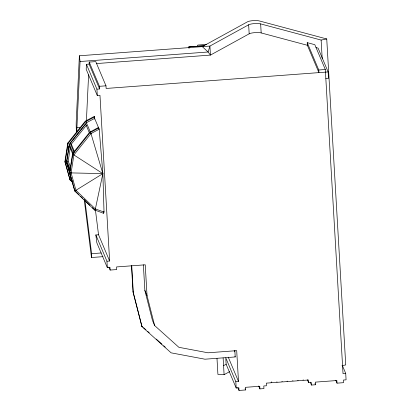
<?xml version="1.0" encoding="UTF-8"?>
<svg xmlns="http://www.w3.org/2000/svg" width="411" height="411" viewBox="0 0 411 411"><rect width="100%" height="100%" fill="white"/><g stroke="black" fill="none" stroke-linecap="round" stroke-linejoin="round"><path stroke-width="0.62" d="M102.956 256.664L91.483 257.522L91.612 253.69L84.928 200.352M341.993 365.672L345.738 364.937L326.74 38.963L321.125 40.067L260.651 23.9A6.859 1.459 -3.3 0 0 254.337 23.602A6.859 1.459 -3.3 0 0 248.65 24.794L209.913 46.063L79.38 55.773L76.251 121.142A19.512 1.439 85.7 0 0 76.389 131.186L76.446 132.321M76.919 132.095A11.405 0.837 85.7 0 1 76.898 127.641L80.063 61.522L79.38 55.773M86.433 64.322L96.919 89.141L99.601 88.94L89.115 64.121L86.433 64.322L86.197 69.289L97.289 95.552L99.976 95.357L109.629 261.016L106.947 261.216L95.85 234.948L98.532 234.748L109.629 261.016M86.382 121.23L88.606 74.812M89.115 64.121L89.213 62.087L95.753 61.599L105.987 85.822L106.141 88.457L328.142 71.935L328.512 78.352L325.831 78.552M72.475 182.392L69.927 179.612L64.917 161.615L67.8 143.033L85.288 121.168L94.304 116.385L94.622 118.389L99.195 129.218L102.873 173.622L104.024 212.05L103.541 213.288L94.417 209.898L74.992 191.243L66.993 163.619L70.065 170.889M70.163 180.172L65.154 162.175L68.031 143.593L85.524 121.728L94.54 116.945M68.015 150.369L68.205 149.131M68.401 147.893L68.591 146.655M73.045 183.434L71.365 179.463L66.525 162.073L69.305 144.117L86.397 122.75L94.622 118.389M69.911 168.315L66.844 161.045L69.223 145.705L72.629 153.771M70.533 166.809L68.169 161.22L70.358 147.107M90.117 131.864L90.975 133.58L102.873 173.622L75.943 190.293L74.643 190.663L69.567 172.712L72.593 153.586L89.685 132.219L98.342 127.502L99.195 129.218L90.975 133.58L73.882 154.947L71.098 172.903L75.943 190.293L95.367 208.942L104.024 212.05L103.788 211.49M95.367 208.942L94.417 209.898L94.181 209.338L94.884 210.185L95.367 208.942L102.873 173.622L73.882 154.947L72.593 153.586M197.059 46.571L197.825 45.056L206.625 44.403M74.134 152.512L70.26 143.352L85.678 124.076L89.315 132.686M73.204 150.318L74.257 151.12L71.314 144.153L86.336 125.376M75.943 190.293L74.992 191.243L74.412 190.103M335.787 380.252L337.015 383.16L343.555 382.672L343.401 380.041L346.083 379.841L345.713 373.429L343.026 373.63L325.307 69.505L314.821 44.686L307.217 42.652L318.766 69.993L318.921 72.624L307.371 45.282L261.175 32.931A6.859 1.459 -3.3 0 0 254.861 32.633A6.859 1.459 -3.3 0 0 249.179 33.825L210.442 55.095L96.292 63.587M223.579 365.641L226.137 364.233L225.762 357.817L235.811 381.603L236.186 388.02L238.868 387.82L239.022 390.45L245.562 389.962L245.408 387.332L259.762 386.263L259.916 388.893L263.939 388.595L263.785 385.965L266.467 385.765L266.318 383.134L271.08 382.78L271.06 382.451L271.728 382.4L271.748 382.728L276.511 382.374L276.49 382.045L277.163 381.999L277.184 382.328L281.776 381.983L281.756 381.655L282.429 381.603L282.444 381.932L287.042 381.593L287.022 381.264L287.695 381.213L287.71 381.542L292.308 381.203L292.288 380.874L292.961 380.822L292.976 381.151L297.574 380.807L297.554 380.478L298.222 380.432L298.242 380.761L303.005 380.406L302.984 380.077L303.657 380.026L303.678 380.355L308.44 380L308.594 382.631L311.276 382.43L311.43 385.061L315.453 384.763L315.299 382.132L336.861 380.529L337.015 383.16M216.993 358.428L217.922 374.447L224.103 374.673L229.687 371.606M102.873 173.622L71.098 172.903L69.803 173.272L72.829 154.146L89.922 132.779L98.578 128.062L98.342 127.502M204.652 45.708L188.783 46.89L188.86 48.164M203.065 45.909L188.783 46.89L189.281 48.066M80.063 61.522L208.11 51.992L210.442 55.095L209.913 46.063L208.11 51.992L202.289 46.628L247.494 21.809A6.746 1.433 -3.3 0 1 253.084 20.637A6.746 1.433 -3.3 0 1 259.29 20.93L326.74 38.963M89.213 62.087L99.447 86.31L105.987 85.822M318.766 69.993L325.307 69.505M76.898 127.641L80.582 127.364M91.612 253.69L101.204 252.976M95.85 234.948L96.837 242.809L107.317 267.628L110.004 267.427L110.153 270.058L116.693 269.575L116.539 266.939L145.237 264.807L147.03 295.555L154.623 325.538L178.867 347.31L208.007 352.792L236.7 350.655L238.493 381.408L235.811 381.603M234.835 350.609L235.205 356.954L204.961 359.204L171.125 352.838L141.975 326.663L133 291.687L131.479 265.598M73.882 154.947L72.552 154.772L72.315 154.212M66.844 161.045L68.169 161.22M71.098 172.903L69.767 172.728L69.531 172.168M316.013 47.594L318.093 48.149L328.142 71.935M90.975 133.58L89.685 132.219M70.26 143.352L71.314 144.153M141.687 325.985L142.627 326.827M143.567 327.67L145.92 329.781M147.801 331.472L149.208 332.74M156.262 339.07L161.903 344.135M163.784 345.826L165.196 347.095M69.927 179.612L72.701 182.279M74.756 190.689L78.917 194.686M80.772 196.458L82.621 198.236M84.008 199.566L90.019 205.341M92.331 207.56L93.718 208.891M342.281 365.307L345.713 373.429M314.96 383.602L315.453 384.763M310.207 382.168L311.43 385.061M307.371 379.743L308.594 382.631M271.363 381.814L271.748 382.728M258.689 385.991L259.916 388.893M234.917 356.27L235.205 356.954M245.069 388.801L245.562 389.962M228.259 357.174L238.493 381.408M237.774 387.496L239.022 390.45M226.137 364.233L236.186 388.02M90.307 131.998L86.397 122.75L85.288 121.168M143.372 264.812L144.867 290.438L147.03 295.555M154.623 325.538L152.46 320.421L144.867 290.438M103.305 212.728L103.541 213.288M133 291.687L141.975 326.663M69.305 144.117L73.22 153.38M67.8 143.033L68.031 143.593M66.525 162.073L70.173 170.709M64.917 161.615L65.154 162.175M108.905 267.104L110.153 270.058M71.134 178.477L72.048 180.645M66.623 162.715L67.625 166.311M70.63 177.105L71.129 178.908M95.424 209.944L98.532 234.748M84.24 199.695L91.483 257.522M321.125 40.067L322.203 58.639M307.217 42.652L307.371 45.282M260.651 23.9L261.175 32.931M248.65 24.794L249.179 33.825M234.583 350.542L234.66 351.816M223.127 357.95L224.103 374.673M131.731 265.645L133.287 292.37M99.447 86.31L99.601 88.94M96.919 89.141L97.289 95.552M106.947 261.216L107.317 267.628M94.304 116.385L94.417 119.098"/></g></svg>
